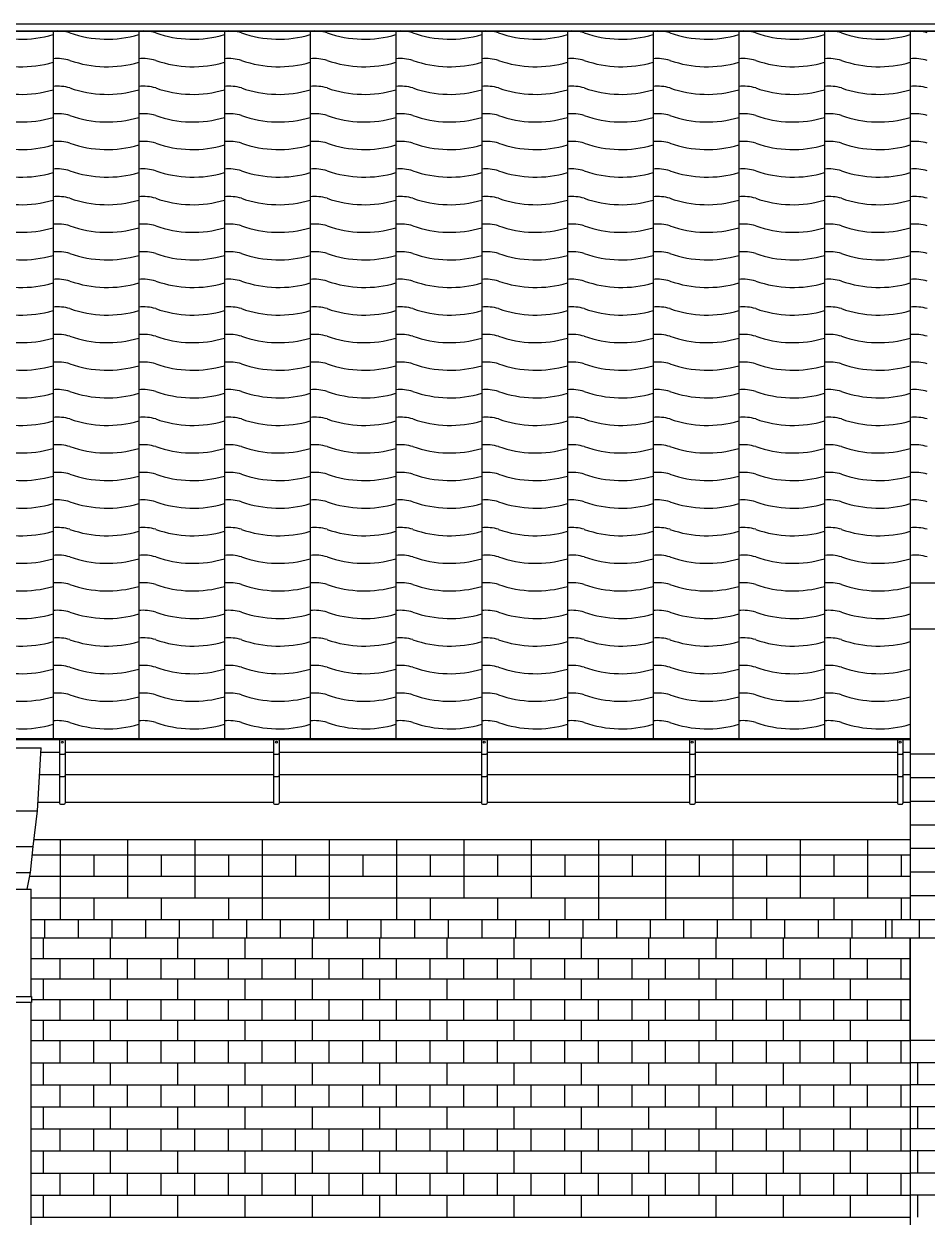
# Model space of a CAD drawing. Extents: x 101185 to 134825, y -129942 to -106182.
# Drawn here: x 113711 to 116665, y -118024 to -114124 of the extents above; entities that cross this region are included whole.
import ezdxf

# ---------------------------------------------------------------- set-up
doc = ezdxf.new("R2010")
doc.units = 0
doc.header["$LTSCALE"] = 50
doc.header["$MEASUREMENT"] = 0
for name, color, linetype in [('ele-3', 6, 'CONTINUOUS'), ('h', 5, 'CONTINUOUS'), ('HAT', 5, 'CONTINUOUS'), ('HATCH', 5, 'CONTINUOUS'), ('W-1', 3, 'CONTINUOUS'), ('WALLI', 4, 'CONTINUOUS'), ('WID', 4, 'CONTINUOUS')]:
    doc.layers.add(name, color=color, linetype=linetype)

msp = doc.modelspace()

# ---------------------------------------------------------------- linework, layer by layer
at = {"layer": 'ele-3'}
for p, q in [((112683.4, -114124.2), (123125.3, -114124.2)), ((113659.4, -116952.4), (113734.4, -116952.4)), ((113734.4, -117302.9), (113734.4, -116952.4)), ((113734.4, -117178.5), (116609.4, -117178.5)), ((113734.4, -117245.7), (116609.4, -117245.7)), ((113735.4, -117312.9), (116609.4, -117312.9)), ((113734.4, -118187.3), (113734.4, -117322.9)), ((113734.4, -117380.1), (116609.4, -117380.1)), ((113734.4, -117447.3), (116609.4, -117447.3))]:
    msp.add_line(p, q, dxfattribs=at)
for points in [[(113779.4, -117111.3), (113779.4, -117051.3)], [(113889.4, -117111.3), (113889.4, -117051.3)], [(113999.4, -117111.3), (113999.4, -117051.3)], [(114109.4, -117111.3), (114109.4, -117051.3)], [(114219.4, -117111.3), (114219.4, -117051.3)], [(114329.4, -117111.3), (114329.4, -117051.3)], [(114439.4, -117111.3), (114439.4, -117051.3)], [(114549.4, -117111.3), (114549.4, -117051.3)], [(114659.4, -117111.3), (114659.4, -117051.3)], [(114769.4, -117111.3), (114769.4, -117051.3)], [(114879.4, -117111.3), (114879.4, -117051.3)], [(114989.4, -117111.3), (114989.4, -117051.3)], [(115099.4, -117111.3), (115099.4, -117051.3)], [(115209.4, -117111.3), (115209.4, -117051.3)], [(115319.4, -117111.3), (115319.4, -117051.3)], [(115429.4, -117111.3), (115429.4, -117051.3)], [(115539.4, -117111.3), (115539.4, -117051.3)], [(115649.4, -117111.3), (115649.4, -117051.3)], [(115759.4, -117111.3), (115759.4, -117051.3)], [(115869.4, -117111.3), (115869.4, -117051.3)], [(115979.4, -117111.3), (115979.4, -117051.3)], [(116089.4, -117111.3), (116089.4, -117051.3)], [(116199.4, -117111.3), (116199.4, -117051.3)], [(116309.4, -117111.3), (116309.4, -117051.3)], [(116419.4, -117111.3), (116419.4, -117051.3)], [(116529.4, -117111.3), (116529.4, -117051.3)], [(116639.4, -117111.3), (116639.4, -117051.3)], [(113774.4, -117178.5), (113774.4, -117111.3)], [(113994.4, -117178.5), (113994.4, -117111.3)], [(114214.4, -117178.5), (114214.4, -117111.3)], [(114434.4, -117178.5), (114434.4, -117111.3)], [(114654.4, -117178.5), (114654.4, -117111.3)], [(114874.4, -117178.5), (114874.4, -117111.3)], [(115094.4, -117178.5), (115094.4, -117111.3)], [(115314.4, -117178.5), (115314.4, -117111.3)], [(115534.4, -117178.5), (115534.4, -117111.3)], [(115754.4, -117178.5), (115754.4, -117111.3)], [(115974.4, -117178.5), (115974.4, -117111.3)], [(116194.4, -117178.5), (116194.4, -117111.3)], [(116414.4, -117178.5), (116414.4, -117111.3)], [(113829.4, -117245.7), (113829.4, -117178.5)], [(113939.4, -117245.7), (113939.4, -117178.5)], [(114049.4, -117245.7), (114049.4, -117178.5)], [(114159.4, -117245.7), (114159.4, -117178.5)], [(114269.4, -117245.7), (114269.4, -117178.5)], [(114379.4, -117245.7), (114379.4, -117178.5)], [(114489.4, -117245.7), (114489.4, -117178.5)], [(114599.4, -117245.7), (114599.4, -117178.5)], [(114709.4, -117245.7), (114709.4, -117178.5)], [(114819.4, -117245.7), (114819.4, -117178.5)], [(114929.4, -117245.7), (114929.4, -117178.5)], [(115039.4, -117245.7), (115039.4, -117178.5)], [(115149.4, -117245.7), (115149.4, -117178.5)], [(115259.4, -117245.7), (115259.4, -117178.5)], [(115369.4, -117245.7), (115369.4, -117178.5)], [(115479.4, -117245.7), (115479.4, -117178.5)], [(115589.4, -117245.7), (115589.4, -117178.5)], [(115699.4, -117245.7), (115699.4, -117178.5)], [(115809.4, -117245.7), (115809.4, -117178.5)], [(115919.4, -117245.7), (115919.4, -117178.5)], [(116029.4, -117245.7), (116029.4, -117178.5)], [(116139.4, -117245.7), (116139.4, -117178.5)], [(116249.4, -117245.7), (116249.4, -117178.5)], [(116359.4, -117245.7), (116359.4, -117178.5)], [(116469.4, -117245.7), (116469.4, -117178.5)], [(116579.4, -117245.7), (116579.4, -117178.5)], [(113774.4, -117312.9), (113774.4, -117245.7)], [(113994.4, -117312.9), (113994.4, -117245.7)], [(114214.4, -117312.9), (114214.4, -117245.7)], [(114434.4, -117312.9), (114434.4, -117245.7)], [(114654.4, -117312.9), (114654.4, -117245.7)], [(114874.4, -117312.9), (114874.4, -117245.7)], [(115094.4, -117312.9), (115094.4, -117245.7)], [(115314.4, -117312.9), (115314.4, -117245.7)], [(115534.4, -117312.9), (115534.4, -117245.7)], [(115754.4, -117312.9), (115754.4, -117245.7)], [(115974.4, -117312.9), (115974.4, -117245.7)], [(116194.4, -117312.9), (116194.4, -117245.7)], [(116414.4, -117312.9), (116414.4, -117245.7)], [(113829.4, -117380.1), (113829.4, -117312.9)], [(113939.4, -117380.1), (113939.4, -117312.9)], [(114049.4, -117380.1), (114049.4, -117312.9)], [(114159.4, -117380.1), (114159.4, -117312.9)], [(114269.4, -117380.1), (114269.4, -117312.9)], [(114379.4, -117380.1), (114379.4, -117312.9)], [(114489.4, -117380.1), (114489.4, -117312.9)], [(114599.4, -117380.1), (114599.4, -117312.9)], [(114709.4, -117380.1), (114709.4, -117312.9)], [(114819.4, -117380.1), (114819.4, -117312.9)], [(114929.4, -117380.1), (114929.4, -117312.9)], [(115039.4, -117380.1), (115039.4, -117312.9)], [(115149.4, -117380.1), (115149.4, -117312.9)], [(115259.4, -117380.1), (115259.4, -117312.9)], [(115369.4, -117380.1), (115369.4, -117312.9)], [(115479.4, -117380.1), (115479.4, -117312.9)], [(115589.4, -117380.1), (115589.4, -117312.9)], [(115699.4, -117380.1), (115699.4, -117312.9)], [(115809.4, -117380.1), (115809.4, -117312.9)], [(115919.4, -117380.1), (115919.4, -117312.9)], [(116029.4, -117380.1), (116029.4, -117312.9)], [(116139.4, -117380.1), (116139.4, -117312.9)], [(116249.4, -117380.1), (116249.4, -117312.9)], [(116359.4, -117380.1), (116359.4, -117312.9)], [(116469.4, -117380.1), (116469.4, -117312.9)], [(116579.4, -117380.1), (116579.4, -117312.9)], [(113774.4, -117447.3), (113774.4, -117380.1)], [(113994.4, -117447.3), (113994.4, -117380.1)], [(114214.4, -117447.3), (114214.4, -117380.1)], [(114434.4, -117447.3), (114434.4, -117380.1)], [(114654.4, -117447.3), (114654.4, -117380.1)], [(114874.4, -117447.3), (114874.4, -117380.1)], [(115094.4, -117447.3), (115094.4, -117380.1)], [(115314.4, -117447.3), (115314.4, -117380.1)], [(115534.4, -117447.3), (115534.4, -117380.1)], [(115754.4, -117447.3), (115754.4, -117380.1)], [(115974.4, -117447.3), (115974.4, -117380.1)], [(116194.4, -117447.3), (116194.4, -117380.1)], [(116414.4, -117447.3), (116414.4, -117380.1)]]:
    msp.add_lwpolyline(points, dxfattribs=at)
at = {"layer": 'h'}
for p, q in [((117069.4, -116588.5), (116609.4, -116588.5)), ((117069.4, -116665.6), (116609.4, -116665.6)), ((117069.4, -116742.8), (116609.4, -116742.8)), ((116609.4, -116841.3), (113738.2, -116841.3)), ((117069.4, -116819.9), (116609.4, -116819.9)), ((116609.4, -116911.3), (113729.8, -116911.3)), ((117069.4, -116897.1), (116609.4, -116897.1)), ((116609.4, -116981.3), (113734.4, -116981.3)), ((117069.4, -116974.2), (116609.4, -116974.2)), ((113734.4, -117519.4), (116609.4, -117519.4)), ((113734.4, -117591.5), (116609.4, -117591.5)), ((113734.4, -117663.6), (116609.4, -117663.6)), ((113734.4, -117735.7), (116609.4, -117735.7)), ((113734.4, -117807.9), (116609.4, -117807.9)), ((113734.4, -117880), (116609.4, -117880)), ((113734.4, -117952.1), (116609.4, -117952.1)), ((113734.4, -118024.2), (116609.4, -118024.2))]:
    msp.add_line(p, q, dxfattribs=at)
for points in [[(113829.4, -116791.3), (113829.4, -116841.3)], [(114049.4, -116791.3), (114049.4, -116841.3)], [(114269.4, -116791.3), (114269.4, -116841.3)], [(114489.4, -116791.3), (114489.4, -116841.3)], [(114709.4, -116791.3), (114709.4, -116841.3)], [(114929.4, -116791.3), (114929.4, -116841.3)], [(115149.4, -116791.3), (115149.4, -116841.3)], [(115369.4, -116791.3), (115369.4, -116841.3)], [(115589.4, -116791.3), (115589.4, -116841.3)], [(115809.4, -116791.3), (115809.4, -116841.3)], [(116029.4, -116791.3), (116029.4, -116841.3)], [(116249.4, -116791.3), (116249.4, -116841.3)], [(116469.4, -116791.3), (116469.4, -116841.3)], [(113829.4, -116841.3), (113829.4, -116911.3)], [(113939.4, -116841.3), (113939.4, -116911.3)], [(114049.4, -116841.3), (114049.4, -116911.3)], [(114159.4, -116841.3), (114159.4, -116911.3)], [(114269.4, -116841.3), (114269.4, -116911.3)], [(114379.4, -116841.3), (114379.4, -116911.3)], [(114489.4, -116841.3), (114489.4, -116911.3)], [(114599.4, -116841.3), (114599.4, -116911.3)], [(114709.4, -116841.3), (114709.4, -116911.3)], [(114819.4, -116841.3), (114819.4, -116911.3)], [(114929.4, -116841.3), (114929.4, -116911.3)], [(115039.4, -116841.3), (115039.4, -116911.3)], [(115149.4, -116841.3), (115149.4, -116911.3)], [(115259.4, -116841.3), (115259.4, -116911.3)], [(115369.4, -116841.3), (115369.4, -116911.3)], [(115479.4, -116841.3), (115479.4, -116911.3)], [(115589.4, -116841.3), (115589.4, -116911.3)], [(115699.4, -116841.3), (115699.4, -116911.3)], [(115809.4, -116841.3), (115809.4, -116911.3)], [(115919.4, -116841.3), (115919.4, -116911.3)], [(116029.4, -116841.3), (116029.4, -116911.3)], [(116139.4, -116841.3), (116139.4, -116911.3)], [(116249.4, -116841.3), (116249.4, -116911.3)], [(116359.4, -116841.3), (116359.4, -116911.3)], [(116469.4, -116841.3), (116469.4, -116911.3)], [(116579.4, -116841.3), (116579.4, -116911.3)], [(113829.4, -116911.3), (113829.4, -116981.3)], [(114049.4, -116911.3), (114049.4, -116981.3)], [(114269.4, -116911.3), (114269.4, -116981.3)], [(114489.4, -116911.3), (114489.4, -116981.3)], [(114709.4, -116911.3), (114709.4, -116981.3)], [(114929.4, -116911.3), (114929.4, -116981.3)], [(115149.4, -116911.3), (115149.4, -116981.3)], [(115369.4, -116911.3), (115369.4, -116981.3)], [(115589.4, -116911.3), (115589.4, -116981.3)], [(115809.4, -116911.3), (115809.4, -116981.3)], [(116029.4, -116911.3), (116029.4, -116981.3)], [(116249.4, -116911.3), (116249.4, -116981.3)], [(116469.4, -116911.3), (116469.4, -116981.3)], [(113829.4, -116981.3), (113829.4, -117051.3)], [(113939.4, -116981.3), (113939.4, -117051.3)], [(114159.4, -116981.3), (114159.4, -117051.3)], [(114379.4, -116981.3), (114379.4, -117051.3)], [(114489.4, -116981.3), (114489.4, -117051.3)], [(114709.4, -116981.3), (114709.4, -117051.3)], [(114929.4, -116981.3), (114929.4, -117051.3)], [(115039.4, -116981.3), (115039.4, -117051.3)], [(115259.4, -116981.3), (115259.4, -117051.3)], [(115479.4, -116981.3), (115479.4, -117051.3)], [(115589.4, -116981.3), (115589.4, -117051.3)], [(115809.4, -116981.3), (115809.4, -117051.3)], [(116029.4, -116981.3), (116029.4, -117051.3)], [(116139.4, -116981.3), (116139.4, -117051.3)], [(116359.4, -116981.3), (116359.4, -117051.3)], [(116579.4, -116981.3), (116579.4, -117051.3)], [(113829.4, -117519.4), (113829.4, -117447.3)], [(113939.4, -117519.4), (113939.4, -117447.3)], [(114049.4, -117519.4), (114049.4, -117447.3)], [(114159.4, -117519.4), (114159.4, -117447.3)], [(114269.4, -117519.4), (114269.4, -117447.3)], [(114379.4, -117519.4), (114379.4, -117447.3)], [(114489.4, -117519.4), (114489.4, -117447.3)], [(114599.4, -117519.4), (114599.4, -117447.3)], [(114709.4, -117519.4), (114709.4, -117447.3)], [(114819.4, -117519.4), (114819.4, -117447.3)], [(114929.4, -117519.4), (114929.4, -117447.3)], [(115039.4, -117519.4), (115039.4, -117447.3)], [(115149.4, -117519.4), (115149.4, -117447.3)], [(115259.4, -117519.4), (115259.4, -117447.3)], [(115369.4, -117519.4), (115369.4, -117447.3)], [(115479.4, -117519.4), (115479.4, -117447.3)], [(115589.4, -117519.4), (115589.4, -117447.3)], [(115699.4, -117519.4), (115699.4, -117447.3)], [(115809.4, -117519.4), (115809.4, -117447.3)], [(115919.4, -117519.4), (115919.4, -117447.3)], [(116029.4, -117519.4), (116029.4, -117447.3)], [(116139.4, -117519.4), (116139.4, -117447.3)], [(116249.4, -117519.4), (116249.4, -117447.3)], [(116359.4, -117519.4), (116359.4, -117447.3)], [(116469.4, -117519.4), (116469.4, -117447.3)], [(116579.4, -117519.4), (116579.4, -117447.3)], [(113774.4, -117591.5), (113774.4, -117519.4)], [(113994.4, -117591.5), (113994.4, -117519.4)], [(114214.4, -117591.5), (114214.4, -117519.4)], [(114434.4, -117591.5), (114434.4, -117519.4)], [(114654.4, -117591.5), (114654.4, -117519.4)], [(114874.4, -117591.5), (114874.4, -117519.4)], [(115094.4, -117591.5), (115094.4, -117519.4)], [(115314.4, -117591.5), (115314.4, -117519.4)], [(115534.4, -117591.5), (115534.4, -117519.4)], [(115754.4, -117591.5), (115754.4, -117519.4)], [(115974.4, -117591.5), (115974.4, -117519.4)], [(116194.4, -117591.5), (116194.4, -117519.4)], [(116414.4, -117591.5), (116414.4, -117519.4)], [(113829.4, -117663.6), (113829.4, -117591.5)], [(113939.4, -117663.6), (113939.4, -117591.5)], [(114049.4, -117663.6), (114049.4, -117591.5)], [(114159.4, -117663.6), (114159.4, -117591.5)], [(114269.4, -117663.6), (114269.4, -117591.5)], [(114379.4, -117663.6), (114379.4, -117591.5)], [(114489.4, -117663.6), (114489.4, -117591.5)], [(114599.4, -117663.6), (114599.4, -117591.5)], [(114709.4, -117663.6), (114709.4, -117591.5)], [(114819.4, -117663.6), (114819.4, -117591.5)], [(114929.4, -117663.6), (114929.4, -117591.5)], [(115039.4, -117663.6), (115039.4, -117591.5)], [(115149.4, -117663.6), (115149.4, -117591.5)], [(115259.4, -117663.6), (115259.4, -117591.5)], [(115369.4, -117663.6), (115369.4, -117591.5)], [(115479.4, -117663.6), (115479.4, -117591.5)], [(115589.4, -117663.6), (115589.4, -117591.5)], [(115699.4, -117663.6), (115699.4, -117591.5)], [(115809.4, -117663.6), (115809.4, -117591.5)], [(115919.4, -117663.6), (115919.4, -117591.5)], [(116029.4, -117663.6), (116029.4, -117591.5)], [(116139.4, -117663.6), (116139.4, -117591.5)], [(116249.4, -117663.6), (116249.4, -117591.5)], [(116359.4, -117663.6), (116359.4, -117591.5)], [(116469.4, -117663.6), (116469.4, -117591.5)], [(116579.4, -117663.6), (116579.4, -117591.5)], [(113774.4, -117735.7), (113774.4, -117663.6)], [(113994.4, -117735.7), (113994.4, -117663.6)], [(114214.4, -117735.7), (114214.4, -117663.6)], [(114434.4, -117735.7), (114434.4, -117663.6)], [(114654.4, -117735.7), (114654.4, -117663.6)], [(114874.4, -117735.7), (114874.4, -117663.6)], [(115094.4, -117735.7), (115094.4, -117663.6)], [(115314.4, -117735.7), (115314.4, -117663.6)], [(115534.4, -117735.7), (115534.4, -117663.6)], [(115754.4, -117735.7), (115754.4, -117663.6)], [(115974.4, -117735.7), (115974.4, -117663.6)], [(116194.4, -117735.7), (116194.4, -117663.6)], [(116414.4, -117735.7), (116414.4, -117663.6)], [(113829.4, -117807.9), (113829.4, -117735.7)], [(113939.4, -117807.9), (113939.4, -117735.7)], [(114049.4, -117807.9), (114049.4, -117735.7)], [(114159.4, -117807.9), (114159.4, -117735.7)], [(114269.4, -117807.9), (114269.4, -117735.7)], [(114379.4, -117807.9), (114379.4, -117735.7)], [(114489.4, -117807.9), (114489.4, -117735.7)], [(114599.4, -117807.9), (114599.4, -117735.7)], [(114709.4, -117807.9), (114709.4, -117735.7)], [(114819.4, -117807.9), (114819.4, -117735.7)], [(114929.4, -117807.9), (114929.4, -117735.7)], [(115039.4, -117807.9), (115039.4, -117735.7)], [(115149.4, -117807.9), (115149.4, -117735.7)], [(115259.4, -117807.9), (115259.4, -117735.7)], [(115369.4, -117807.9), (115369.4, -117735.7)], [(115479.4, -117807.9), (115479.4, -117735.7)], [(115589.4, -117807.9), (115589.4, -117735.7)], [(115699.4, -117807.9), (115699.4, -117735.7)], [(115809.4, -117807.9), (115809.4, -117735.7)], [(115919.4, -117807.9), (115919.4, -117735.7)], [(116029.4, -117807.9), (116029.4, -117735.7)], [(116139.4, -117807.9), (116139.4, -117735.7)], [(116249.4, -117807.9), (116249.4, -117735.7)], [(116359.4, -117807.9), (116359.4, -117735.7)], [(116469.4, -117807.9), (116469.4, -117735.7)], [(116579.4, -117807.9), (116579.4, -117735.7)], [(113774.4, -117880), (113774.4, -117807.9)], [(113994.4, -117880), (113994.4, -117807.9)], [(114214.4, -117880), (114214.4, -117807.9)], [(114434.4, -117880), (114434.4, -117807.9)], [(114654.4, -117880), (114654.4, -117807.9)], [(114874.4, -117880), (114874.4, -117807.9)], [(115094.4, -117880), (115094.4, -117807.9)], [(115314.4, -117880), (115314.4, -117807.9)], [(115534.4, -117880), (115534.4, -117807.9)], [(115754.4, -117880), (115754.4, -117807.9)], [(115974.4, -117880), (115974.4, -117807.9)], [(116194.4, -117880), (116194.4, -117807.9)], [(116414.4, -117880), (116414.4, -117807.9)], [(113829.4, -117952.1), (113829.4, -117880)], [(113939.4, -117952.1), (113939.4, -117880)], [(114049.4, -117952.1), (114049.4, -117880)], [(114159.4, -117952.1), (114159.4, -117880)], [(114269.4, -117952.1), (114269.4, -117880)], [(114379.4, -117952.1), (114379.4, -117880)], [(114489.4, -117952.1), (114489.4, -117880)], [(114599.4, -117952.1), (114599.4, -117880)], [(114709.4, -117952.1), (114709.4, -117880)], [(114819.4, -117952.1), (114819.4, -117880)], [(114929.4, -117952.1), (114929.4, -117880)], [(115039.4, -117952.1), (115039.4, -117880)], [(115149.4, -117952.1), (115149.4, -117880)], [(115259.4, -117952.1), (115259.4, -117880)], [(115369.4, -117952.1), (115369.4, -117880)], [(115479.4, -117952.1), (115479.4, -117880)], [(115589.4, -117952.1), (115589.4, -117880)], [(115699.4, -117952.1), (115699.4, -117880)], [(115809.4, -117952.1), (115809.4, -117880)], [(115919.4, -117952.1), (115919.4, -117880)], [(116029.4, -117952.1), (116029.4, -117880)], [(116139.4, -117952.1), (116139.4, -117880)], [(116249.4, -117952.1), (116249.4, -117880)], [(116359.4, -117952.1), (116359.4, -117880)], [(116469.4, -117952.1), (116469.4, -117880)], [(116579.4, -117952.1), (116579.4, -117880)], [(113774.4, -118024.2), (113774.4, -117952.1)], [(113994.4, -118024.2), (113994.4, -117952.1)], [(114214.4, -118024.2), (114214.4, -117952.1)], [(114434.4, -118024.2), (114434.4, -117952.1)], [(114654.4, -118024.2), (114654.4, -117952.1)], [(114874.4, -118024.2), (114874.4, -117952.1)], [(115094.4, -118024.2), (115094.4, -117952.1)], [(115314.4, -118024.2), (115314.4, -117952.1)], [(115534.4, -118024.2), (115534.4, -117952.1)], [(115754.4, -118024.2), (115754.4, -117952.1)], [(115974.4, -118024.2), (115974.4, -117952.1)], [(116194.4, -118024.2), (116194.4, -117952.1)], [(116414.4, -118024.2), (116414.4, -117952.1)]]:
    msp.add_lwpolyline(points, dxfattribs=at)
at = {"layer": 'HAT'}
for centre, radius, start, end in [((113703.1, -113808.8), 365.5, 250.5059, 286.387), ((113820.4, -114294.1), 146.7, 73.7335, 95.5336), ((113983.4, -113808.8), 365.5, 250.5059, 286.387), ((114100.7, -114294.1), 146.7, 73.7335, 95.5336), ((114263.7, -113808.8), 365.5, 250.5059, 286.387), ((114381, -114294.1), 146.7, 73.7335, 95.5336), ((114544.1, -113808.8), 365.5, 250.5059, 286.387), ((114661.3, -114294.1), 146.7, 73.7335, 95.5336), ((114824.4, -113808.8), 365.5, 250.5059, 286.387), ((114941.6, -114294.1), 146.7, 73.7335, 95.5336), ((115104.7, -113808.8), 365.5, 250.5059, 286.387), ((115221.9, -114294.1), 146.7, 73.7335, 95.5336), ((115385, -113808.8), 365.5, 250.5059, 286.387), ((115502.2, -114294.1), 146.7, 73.7335, 95.5336), ((115665.3, -113808.8), 365.5, 250.5059, 286.387), ((115782.6, -114294.1), 146.7, 73.7335, 95.5336), ((115945.6, -113808.8), 365.5, 250.5059, 286.387), ((116062.9, -114294.1), 146.7, 73.7335, 95.5336), ((116225.9, -113808.8), 365.5, 250.5059, 286.387), ((116343.2, -114294.1), 146.7, 73.7335, 95.5336), ((116506.2, -113808.8), 365.5, 250.5059, 286.387), ((116623.5, -114294.1), 146.7, 73.7335, 95.5336), ((113703.1, -113898.9), 365.5, 250.5059, 286.387), ((113820.4, -114384.3), 146.7, 73.7335, 95.5336), ((113983.4, -113898.9), 365.5, 250.5059, 286.387), ((114100.7, -114384.3), 146.7, 73.7335, 95.5336), ((114263.7, -113898.9), 365.5, 250.5059, 286.387), ((114381, -114384.3), 146.7, 73.7335, 95.5336), ((114544.1, -113898.9), 365.5, 250.5059, 286.387), ((114661.3, -114384.3), 146.7, 73.7335, 95.5336), ((114824.4, -113898.9), 365.5, 250.5059, 286.387), ((114941.6, -114384.3), 146.7, 73.7335, 95.5336), ((115104.7, -113898.9), 365.5, 250.5059, 286.387), ((115221.9, -114384.3), 146.7, 73.7335, 95.5336), ((115385, -113898.9), 365.5, 250.5059, 286.387), ((115502.2, -114384.3), 146.7, 73.7335, 95.5336), ((115665.3, -113898.9), 365.5, 250.5059, 286.387), ((115782.6, -114384.3), 146.7, 73.7335, 95.5336), ((115945.6, -113898.9), 365.5, 250.5059, 286.387), ((116062.9, -114384.3), 146.7, 73.7335, 95.5336), ((116225.9, -113898.9), 365.5, 250.5059, 286.387), ((116343.2, -114384.3), 146.7, 73.7335, 95.5336), ((116506.2, -113898.9), 365.5, 250.5059, 286.387), ((116623.5, -114384.3), 146.7, 73.7335, 95.5336), ((113703.1, -113989.1), 365.5, 250.5059, 286.387), ((113820.4, -114474.4), 146.7, 73.7335, 95.5336), ((113983.4, -113989.1), 365.5, 250.5059, 286.387), ((114100.7, -114474.4), 146.7, 73.7335, 95.5336), ((114263.7, -113989.1), 365.5, 250.5059, 286.387), ((114381, -114474.4), 146.7, 73.7335, 95.5336), ((114544.1, -113989.1), 365.5, 250.5059, 286.387), ((114661.3, -114474.4), 146.7, 73.7335, 95.5336), ((114824.4, -113989.1), 365.5, 250.5059, 286.387), ((114941.6, -114474.4), 146.7, 73.7335, 95.5336), ((115104.7, -113989.1), 365.5, 250.5059, 286.387), ((115221.9, -114474.4), 146.7, 73.7335, 95.5336), ((115385, -113989.1), 365.5, 250.5059, 286.387), ((115502.2, -114474.4), 146.7, 73.7335, 95.5336), ((115665.3, -113989.1), 365.5, 250.5059, 286.387), ((115782.6, -114474.4), 146.7, 73.7335, 95.5336), ((115945.6, -113989.1), 365.5, 250.5059, 286.387), ((116062.9, -114474.4), 146.7, 73.7335, 95.5336), ((116225.9, -113989.1), 365.5, 250.5059, 286.387), ((116343.2, -114474.4), 146.7, 73.7335, 95.5336), ((116506.2, -113989.1), 365.5, 250.5059, 286.387), ((116623.5, -114474.4), 146.7, 73.7335, 95.5336), ((113703.1, -114079.3), 365.5, 250.5059, 286.387), ((113820.4, -114564.6), 146.7, 73.7335, 95.5336), ((113983.4, -114079.3), 365.5, 250.5059, 286.387), ((114100.7, -114564.6), 146.7, 73.7335, 95.5336), ((114263.7, -114079.3), 365.5, 250.5059, 286.387), ((114381, -114564.6), 146.7, 73.7335, 95.5336), ((114544.1, -114079.3), 365.5, 250.5059, 286.387), ((114661.3, -114564.6), 146.7, 73.7335, 95.5336), ((114824.4, -114079.3), 365.5, 250.5059, 286.387), ((114941.6, -114564.6), 146.7, 73.7335, 95.5336), ((115104.7, -114079.3), 365.5, 250.5059, 286.387), ((115221.9, -114564.6), 146.7, 73.7335, 95.5336), ((115385, -114079.3), 365.5, 250.5059, 286.387), ((115502.2, -114564.6), 146.7, 73.7335, 95.5336), ((115665.3, -114079.3), 365.5, 250.5059, 286.387), ((115782.6, -114564.6), 146.7, 73.7335, 95.5336), ((115945.6, -114079.3), 365.5, 250.5059, 286.387), ((116062.9, -114564.6), 146.7, 73.7335, 95.5336), ((116225.9, -114079.3), 365.5, 250.5059, 286.387), ((116343.2, -114564.6), 146.7, 73.7335, 95.5336), ((116506.2, -114079.3), 365.5, 250.5059, 286.387), ((116623.5, -114564.6), 146.7, 73.7335, 95.5336), ((113703.1, -114169.4), 365.5, 250.5059, 286.387), ((113820.4, -114654.8), 146.7, 73.7335, 95.5336), ((113983.4, -114169.4), 365.5, 250.5059, 286.387), ((114100.7, -114654.8), 146.7, 73.7335, 95.5336), ((114263.7, -114169.4), 365.5, 250.5059, 286.387), ((114381, -114654.8), 146.7, 73.7335, 95.5336), ((114544.1, -114169.4), 365.5, 250.5059, 286.387), ((114661.3, -114654.8), 146.7, 73.7335, 95.5336), ((114824.4, -114169.4), 365.5, 250.5059, 286.387), ((114941.6, -114654.8), 146.7, 73.7335, 95.5336), ((115104.7, -114169.4), 365.5, 250.5059, 286.387), ((115221.9, -114654.8), 146.7, 73.7335, 95.5336), ((115385, -114169.4), 365.5, 250.5059, 286.387), ((115502.2, -114654.8), 146.7, 73.7335, 95.5336), ((115665.3, -114169.4), 365.5, 250.5059, 286.387), ((115782.6, -114654.8), 146.7, 73.7335, 95.5336), ((115945.6, -114169.4), 365.5, 250.5059, 286.387), ((116062.9, -114654.8), 146.7, 73.7335, 95.5336), ((116225.9, -114169.4), 365.5, 250.5059, 286.387), ((116343.2, -114654.8), 146.7, 73.7335, 95.5336), ((116506.2, -114169.4), 365.5, 250.5059, 286.387), ((116623.5, -114654.8), 146.7, 73.7335, 95.5336), ((113703.1, -114259.6), 365.5, 250.5059, 286.387), ((113820.4, -114744.9), 146.7, 73.7335, 95.5336), ((113983.4, -114259.6), 365.5, 250.5059, 286.387), ((114100.7, -114744.9), 146.7, 73.7335, 95.5336), ((114263.7, -114259.6), 365.5, 250.5059, 286.387), ((114381, -114744.9), 146.7, 73.7335, 95.5336), ((114544.1, -114259.6), 365.5, 250.5059, 286.387), ((114661.3, -114744.9), 146.7, 73.7335, 95.5336), ((114824.4, -114259.6), 365.5, 250.5059, 286.387), ((114941.6, -114744.9), 146.7, 73.7335, 95.5336), ((115104.7, -114259.6), 365.5, 250.5059, 286.387), ((115221.9, -114744.9), 146.7, 73.7335, 95.5336), ((115385, -114259.6), 365.5, 250.5059, 286.387), ((115502.2, -114744.9), 146.7, 73.7335, 95.5336), ((115665.3, -114259.6), 365.5, 250.5059, 286.387), ((115782.6, -114744.9), 146.7, 73.7335, 95.5336), ((115945.6, -114259.6), 365.5, 250.5059, 286.387), ((116062.9, -114744.9), 146.7, 73.7335, 95.5336), ((116225.9, -114259.6), 365.5, 250.5059, 286.387), ((116343.2, -114744.9), 146.7, 73.7335, 95.5336), ((116506.2, -114259.6), 365.5, 250.5059, 286.387), ((116623.5, -114744.9), 146.7, 73.7335, 95.5336), ((113703.1, -114349.7), 365.5, 250.5059, 286.387), ((113820.4, -114835.1), 146.7, 73.7335, 95.5336), ((113983.4, -114349.7), 365.5, 250.5059, 286.387), ((114100.7, -114835.1), 146.7, 73.7335, 95.5336), ((114263.7, -114349.7), 365.5, 250.5059, 286.387), ((114381, -114835.1), 146.7, 73.7335, 95.5336), ((114544.1, -114349.7), 365.5, 250.5059, 286.387), ((114661.3, -114835.1), 146.7, 73.7335, 95.5336), ((114824.4, -114349.7), 365.5, 250.5059, 286.387), ((114941.6, -114835.1), 146.7, 73.7335, 95.5336), ((115104.7, -114349.7), 365.5, 250.5059, 286.387), ((115221.9, -114835.1), 146.7, 73.7335, 95.5336), ((115385, -114349.7), 365.5, 250.5059, 286.387), ((115502.2, -114835.1), 146.7, 73.7335, 95.5336), ((115665.3, -114349.7), 365.5, 250.5059, 286.387), ((115782.6, -114835.1), 146.7, 73.7335, 95.5336), ((115945.6, -114349.7), 365.5, 250.5059, 286.387), ((116062.9, -114835.1), 146.7, 73.7335, 95.5336), ((116225.9, -114349.7), 365.5, 250.5059, 286.387), ((116343.2, -114835.1), 146.7, 73.7335, 95.5336), ((116506.2, -114349.7), 365.5, 250.5059, 286.387), ((116623.5, -114835.1), 146.7, 73.7335, 95.5336), ((113703.1, -114439.9), 365.5, 250.5059, 286.387), ((113820.4, -114925.2), 146.7, 73.7335, 95.5336), ((113983.4, -114439.9), 365.5, 250.5059, 286.387), ((114100.7, -114925.2), 146.7, 73.7335, 95.5336), ((114263.7, -114439.9), 365.5, 250.5059, 286.387), ((114381, -114925.2), 146.7, 73.7335, 95.5336), ((114544.1, -114439.9), 365.5, 250.5059, 286.387), ((114661.3, -114925.2), 146.7, 73.7335, 95.5336), ((114824.4, -114439.9), 365.5, 250.5059, 286.387), ((114941.6, -114925.2), 146.7, 73.7335, 95.5336), ((115104.7, -114439.9), 365.5, 250.5059, 286.387), ((115221.9, -114925.2), 146.7, 73.7335, 95.5336), ((115385, -114439.9), 365.5, 250.5059, 286.387), ((115502.2, -114925.2), 146.7, 73.7335, 95.5336), ((115665.3, -114439.9), 365.5, 250.5059, 286.387), ((115782.6, -114925.2), 146.7, 73.7335, 95.5336), ((115945.6, -114439.9), 365.5, 250.5059, 286.387), ((116062.9, -114925.2), 146.7, 73.7335, 95.5336), ((116225.9, -114439.9), 365.5, 250.5059, 286.387), ((116343.2, -114925.2), 146.7, 73.7335, 95.5336), ((116506.2, -114439.9), 365.5, 250.5059, 286.387), ((116623.5, -114925.2), 146.7, 73.7335, 95.5336), ((113703.1, -114530.1), 365.5, 250.5059, 286.387), ((113820.4, -115015.4), 146.7, 73.7335, 95.5336), ((113983.4, -114530.1), 365.5, 250.5059, 286.387), ((114100.7, -115015.4), 146.7, 73.7335, 95.5336), ((114263.7, -114530.1), 365.5, 250.5059, 286.387), ((114381, -115015.4), 146.7, 73.7335, 95.5336), ((114544.1, -114530.1), 365.5, 250.5059, 286.387), ((114661.3, -115015.4), 146.7, 73.7335, 95.5336), ((114824.4, -114530.1), 365.5, 250.5059, 286.387), ((114941.6, -115015.4), 146.7, 73.7335, 95.5336), ((115104.7, -114530.1), 365.5, 250.5059, 286.387), ((115221.9, -115015.4), 146.7, 73.7335, 95.5336), ((115385, -114530.1), 365.5, 250.5059, 286.387), ((115502.2, -115015.4), 146.7, 73.7335, 95.5336), ((115665.3, -114530.1), 365.5, 250.5059, 286.387), ((115782.6, -115015.4), 146.7, 73.7335, 95.5336), ((115945.6, -114530.1), 365.5, 250.5059, 286.387), ((116062.9, -115015.4), 146.7, 73.7335, 95.5336), ((116225.9, -114530.1), 365.5, 250.5059, 286.387), ((116343.2, -115015.4), 146.7, 73.7335, 95.5336), ((116506.2, -114530.1), 365.5, 250.5059, 286.387), ((116623.5, -115015.4), 146.7, 73.7335, 95.5336), ((113703.1, -114620.2), 365.5, 250.5059, 286.387), ((113820.4, -115105.6), 146.7, 73.7335, 95.5336), ((113983.4, -114620.2), 365.5, 250.5059, 286.387), ((114100.7, -115105.6), 146.7, 73.7335, 95.5336), ((114263.7, -114620.2), 365.5, 250.5059, 286.387), ((114381, -115105.6), 146.7, 73.7335, 95.5336), ((114544.1, -114620.2), 365.5, 250.5059, 286.387), ((114661.3, -115105.6), 146.7, 73.7335, 95.5336), ((114824.4, -114620.2), 365.5, 250.5059, 286.387), ((114941.6, -115105.6), 146.7, 73.7335, 95.5336), ((115104.7, -114620.2), 365.5, 250.5059, 286.387), ((115221.9, -115105.6), 146.7, 73.7335, 95.5336), ((115385, -114620.2), 365.5, 250.5059, 286.387), ((115502.2, -115105.6), 146.7, 73.7335, 95.5336), ((115665.3, -114620.2), 365.5, 250.5059, 286.387), ((115782.6, -115105.6), 146.7, 73.7335, 95.5336), ((115945.6, -114620.2), 365.5, 250.5059, 286.387), ((116062.9, -115105.6), 146.7, 73.7335, 95.5336), ((116225.9, -114620.2), 365.5, 250.5059, 286.387), ((116343.2, -115105.6), 146.7, 73.7335, 95.5336), ((116506.2, -114620.2), 365.5, 250.5059, 286.387), ((116623.5, -115105.6), 146.7, 73.7335, 95.5336), ((113820.4, -115195.7), 146.7, 73.7335, 95.5336), ((114100.7, -115195.7), 146.7, 73.7335, 95.5336), ((114381, -115195.7), 146.7, 73.7335, 95.5336), ((114661.3, -115195.7), 146.7, 73.7335, 95.5336), ((114941.6, -115195.7), 146.7, 73.7335, 95.5336), ((115221.9, -115195.7), 146.7, 73.7335, 95.5336), ((115502.2, -115195.7), 146.7, 73.7335, 95.5336), ((115782.6, -115195.7), 146.7, 73.7335, 95.5336), ((116062.9, -115195.7), 146.7, 73.7335, 95.5336), ((116343.2, -115195.7), 146.7, 73.7335, 95.5336), ((116623.5, -115195.7), 146.7, 73.7335, 95.5336), ((113703.1, -114710.4), 365.5, 250.5059, 286.387), ((113983.4, -114710.4), 365.5, 250.5059, 286.387), ((114263.7, -114710.4), 365.5, 250.5059, 286.387), ((114544.1, -114710.4), 365.5, 250.5059, 286.387), ((114824.4, -114710.4), 365.5, 250.5059, 286.387), ((115104.7, -114710.4), 365.5, 250.5059, 286.387), ((115385, -114710.4), 365.5, 250.5059, 286.387), ((115665.3, -114710.4), 365.5, 250.5059, 286.387), ((115945.6, -114710.4), 365.5, 250.5059, 286.387), ((116225.9, -114710.4), 365.5, 250.5059, 286.387), ((116506.2, -114710.4), 365.5, 250.5059, 286.387), ((113703.1, -114800.5), 365.5, 250.5059, 286.387), ((113820.4, -115285.9), 146.7, 73.7335, 95.5336), ((113983.4, -114800.5), 365.5, 250.5059, 286.387), ((114100.7, -115285.9), 146.7, 73.7335, 95.5336), ((114263.7, -114800.5), 365.5, 250.5059, 286.387), ((114381, -115285.9), 146.7, 73.7335, 95.5336), ((114544.1, -114800.5), 365.5, 250.5059, 286.387), ((114661.3, -115285.9), 146.7, 73.7335, 95.5336), ((114824.4, -114800.5), 365.5, 250.5059, 286.387), ((114941.6, -115285.9), 146.7, 73.7335, 95.5336), ((115104.7, -114800.5), 365.5, 250.5059, 286.387), ((115221.9, -115285.9), 146.7, 73.7335, 95.5336), ((115385, -114800.5), 365.5, 250.5059, 286.387), ((115502.2, -115285.9), 146.7, 73.7335, 95.5336), ((115665.3, -114800.5), 365.5, 250.5059, 286.387), ((115782.6, -115285.9), 146.7, 73.7335, 95.5336), ((115945.6, -114800.5), 365.5, 250.5059, 286.387), ((116062.9, -115285.9), 146.7, 73.7335, 95.5336), ((116225.9, -114800.5), 365.5, 250.5059, 286.387), ((116343.2, -115285.9), 146.7, 73.7335, 95.5336), ((116506.2, -114800.5), 365.5, 250.5059, 286.387), ((116623.5, -115285.9), 146.7, 73.7335, 95.5336), ((113703.1, -114890.7), 365.5, 250.5059, 286.387), ((113820.4, -115376), 146.7, 73.7335, 95.5336), ((113983.4, -114890.7), 365.5, 250.5059, 286.387), ((114100.7, -115376), 146.7, 73.7335, 95.5336), ((114263.7, -114890.7), 365.5, 250.5059, 286.387), ((114381, -115376), 146.7, 73.7335, 95.5336), ((114544.1, -114890.7), 365.5, 250.5059, 286.387), ((114661.3, -115376), 146.7, 73.7335, 95.5336), ((114824.4, -114890.7), 365.5, 250.5059, 286.387), ((114941.6, -115376), 146.7, 73.7335, 95.5336), ((115104.7, -114890.7), 365.5, 250.5059, 286.387), ((115221.9, -115376), 146.7, 73.7335, 95.5336), ((115385, -114890.7), 365.5, 250.5059, 286.387), ((115502.2, -115376), 146.7, 73.7335, 95.5336), ((115665.3, -114890.7), 365.5, 250.5059, 286.387), ((115782.6, -115376), 146.7, 73.7335, 95.5336), ((115945.6, -114890.7), 365.5, 250.5059, 286.387), ((116062.9, -115376), 146.7, 73.7335, 95.5336), ((116225.9, -114890.7), 365.5, 250.5059, 286.387), ((116343.2, -115376), 146.7, 73.7335, 95.5336), ((116506.2, -114890.7), 365.5, 250.5059, 286.387), ((116623.5, -115376), 146.7, 73.7335, 95.5336), ((113820.4, -115466.2), 146.7, 73.7335, 95.5336), ((114100.7, -115466.2), 146.7, 73.7335, 95.5336), ((114381, -115466.2), 146.7, 73.7335, 95.5336), ((114661.3, -115466.2), 146.7, 73.7335, 95.5336), ((114941.6, -115466.2), 146.7, 73.7335, 95.5336), ((115221.9, -115466.2), 146.7, 73.7335, 95.5336), ((115502.2, -115466.2), 146.7, 73.7335, 95.5336), ((115782.6, -115466.2), 146.7, 73.7335, 95.5336), ((116062.9, -115466.2), 146.7, 73.7335, 95.5336), ((116343.2, -115466.2), 146.7, 73.7335, 95.5336), ((116623.5, -115466.2), 146.7, 73.7335, 95.5336), ((113703.1, -114980.9), 365.5, 250.5059, 286.387), ((113983.4, -114980.9), 365.5, 250.5059, 286.387), ((114263.7, -114980.9), 365.5, 250.5059, 286.387), ((114544.1, -114980.9), 365.5, 250.5059, 286.387), ((114824.4, -114980.9), 365.5, 250.5059, 286.387), ((115104.7, -114980.9), 365.5, 250.5059, 286.387), ((115385, -114980.9), 365.5, 250.5059, 286.387), ((115665.3, -114980.9), 365.5, 250.5059, 286.387), ((115945.6, -114980.9), 365.5, 250.5059, 286.387), ((116225.9, -114980.9), 365.5, 250.5059, 286.387), ((116506.2, -114980.9), 365.5, 250.5059, 286.387), ((113703.1, -115071), 365.5, 250.5059, 286.387), ((113820.4, -115556.4), 146.7, 73.7335, 95.5336), ((113983.4, -115071), 365.5, 250.5059, 286.387), ((114100.7, -115556.4), 146.7, 73.7335, 95.5336), ((114263.7, -115071), 365.5, 250.5059, 286.387), ((114381, -115556.4), 146.7, 73.7335, 95.5336), ((114544.1, -115071), 365.5, 250.5059, 286.387), ((114661.3, -115556.4), 146.7, 73.7335, 95.5336), ((114824.4, -115071), 365.5, 250.5059, 286.387), ((114941.6, -115556.4), 146.7, 73.7335, 95.5336), ((115104.7, -115071), 365.5, 250.5059, 286.387), ((115221.9, -115556.4), 146.7, 73.7335, 95.5336), ((115385, -115071), 365.5, 250.5059, 286.387), ((115502.2, -115556.4), 146.7, 73.7335, 95.5336), ((115665.3, -115071), 365.5, 250.5059, 286.387), ((115782.6, -115556.4), 146.7, 73.7335, 95.5336), ((115945.6, -115071), 365.5, 250.5059, 286.387), ((116062.9, -115556.4), 146.7, 73.7335, 95.5336), ((116225.9, -115071), 365.5, 250.5059, 286.387), ((116343.2, -115556.4), 146.7, 73.7335, 95.5336), ((116506.2, -115071), 365.5, 250.5059, 286.387), ((116623.5, -115556.4), 146.7, 73.7335, 95.5336), ((113703.1, -115161.2), 365.5, 250.5059, 286.387), ((113820.4, -115646.5), 146.7, 73.7335, 95.5336), ((113983.4, -115161.2), 365.5, 250.5059, 286.387), ((114100.7, -115646.5), 146.7, 73.7335, 95.5336), ((114263.7, -115161.2), 365.5, 250.5059, 286.387), ((114381, -115646.5), 146.7, 73.7335, 95.5336), ((114544.1, -115161.2), 365.5, 250.5059, 286.387), ((114661.3, -115646.5), 146.7, 73.7335, 95.5336), ((114824.4, -115161.2), 365.5, 250.5059, 286.387), ((114941.6, -115646.5), 146.7, 73.7335, 95.5336), ((115104.7, -115161.2), 365.5, 250.5059, 286.387), ((115221.9, -115646.5), 146.7, 73.7335, 95.5336), ((115385, -115161.2), 365.5, 250.5059, 286.387), ((115502.2, -115646.5), 146.7, 73.7335, 95.5336), ((115665.3, -115161.2), 365.5, 250.5059, 286.387), ((115782.6, -115646.5), 146.7, 73.7335, 95.5336), ((115945.6, -115161.2), 365.5, 250.5059, 286.387), ((116062.9, -115646.5), 146.7, 73.7335, 95.5336), ((116225.9, -115161.2), 365.5, 250.5059, 286.387), ((116343.2, -115646.5), 146.7, 73.7335, 95.5336), ((116506.2, -115161.2), 365.5, 250.5059, 286.387), ((116623.5, -115646.5), 146.7, 73.7335, 95.5336), ((113703.1, -115251.3), 365.5, 250.5059, 286.387), ((113820.4, -115736.7), 146.7, 73.7335, 95.5336), ((113983.4, -115251.3), 365.5, 250.5059, 286.387), ((114100.7, -115736.7), 146.7, 73.7335, 95.5336), ((114263.7, -115251.3), 365.5, 250.5059, 286.387), ((114381, -115736.7), 146.7, 73.7335, 95.5336), ((114544.1, -115251.3), 365.5, 250.5059, 286.387), ((114661.3, -115736.7), 146.7, 73.7335, 95.5336), ((114824.4, -115251.3), 365.5, 250.5059, 286.387), ((114941.6, -115736.7), 146.7, 73.7335, 95.5336), ((115104.7, -115251.3), 365.5, 250.5059, 286.387), ((115221.9, -115736.7), 146.7, 73.7335, 95.5336), ((115385, -115251.3), 365.5, 250.5059, 286.387), ((115502.2, -115736.7), 146.7, 73.7335, 95.5336), ((115665.3, -115251.3), 365.5, 250.5059, 286.387), ((115782.6, -115736.7), 146.7, 73.7335, 95.5336), ((115945.6, -115251.3), 365.5, 250.5059, 286.387), ((116062.9, -115736.7), 146.7, 73.7335, 95.5336), ((116225.9, -115251.3), 365.5, 250.5059, 286.387), ((116343.2, -115736.7), 146.7, 73.7335, 95.5336), ((116506.2, -115251.3), 365.5, 250.5059, 286.387), ((116623.5, -115736.7), 146.7, 73.7335, 95.5336), ((113703.1, -115341.5), 365.5, 250.5059, 286.387), ((113820.4, -115826.8), 146.7, 73.7335, 95.5336), ((113983.4, -115341.5), 365.5, 250.5059, 286.387), ((114100.7, -115826.8), 146.7, 73.7335, 95.5336), ((114263.7, -115341.5), 365.5, 250.5059, 286.387), ((114381, -115826.8), 146.7, 73.7335, 95.5336), ((114544.1, -115341.5), 365.5, 250.5059, 286.387), ((114661.3, -115826.8), 146.7, 73.7335, 95.5336), ((114824.4, -115341.5), 365.5, 250.5059, 286.387), ((114941.6, -115826.8), 146.7, 73.7335, 95.5336), ((115104.7, -115341.5), 365.5, 250.5059, 286.387), ((115221.9, -115826.8), 146.7, 73.7335, 95.5336), ((115385, -115341.5), 365.5, 250.5059, 286.387), ((115502.2, -115826.8), 146.7, 73.7335, 95.5336), ((115665.3, -115341.5), 365.5, 250.5059, 286.387), ((115782.6, -115826.8), 146.7, 73.7335, 95.5336), ((115945.6, -115341.5), 365.5, 250.5059, 286.387), ((116062.9, -115826.8), 146.7, 73.7335, 95.5336), ((116225.9, -115341.5), 365.5, 250.5059, 286.387), ((116343.2, -115826.8), 146.7, 73.7335, 95.5336), ((116506.2, -115341.5), 365.5, 250.5059, 286.387), ((116623.5, -115826.8), 146.7, 73.7335, 95.5336), ((113703.1, -115431.7), 365.5, 250.5059, 286.387), ((113820.4, -115917), 146.7, 73.7335, 95.5336), ((113983.4, -115431.7), 365.5, 250.5059, 286.387), ((114100.7, -115917), 146.7, 73.7335, 95.5336), ((114263.7, -115431.7), 365.5, 250.5059, 286.387), ((114381, -115917), 146.7, 73.7335, 95.5336), ((114544.1, -115431.7), 365.5, 250.5059, 286.387), ((114661.3, -115917), 146.7, 73.7335, 95.5336), ((114824.4, -115431.7), 365.5, 250.5059, 286.387), ((114941.6, -115917), 146.7, 73.7335, 95.5336), ((115104.7, -115431.7), 365.5, 250.5059, 286.387), ((115221.9, -115917), 146.7, 73.7335, 95.5336), ((115385, -115431.7), 365.5, 250.5059, 286.387), ((115502.2, -115917), 146.7, 73.7335, 95.5336), ((115665.3, -115431.7), 365.5, 250.5059, 286.387), ((115782.6, -115917), 146.7, 73.7335, 95.5336), ((115945.6, -115431.7), 365.5, 250.5059, 286.387), ((116062.9, -115917), 146.7, 73.7335, 95.5336), ((116225.9, -115431.7), 365.5, 250.5059, 286.387), ((116343.2, -115917), 146.7, 73.7335, 95.5336), ((116506.2, -115431.7), 365.5, 250.5059, 286.387), ((116623.5, -115917), 146.7, 73.7335, 95.5336), ((113703.1, -115521.8), 365.5, 250.5059, 286.387), ((113820.4, -116007.2), 146.7, 73.7335, 95.5336), ((113983.4, -115521.8), 365.5, 250.5059, 286.387), ((114100.7, -116007.2), 146.7, 73.7335, 95.5336), ((114263.7, -115521.8), 365.5, 250.5059, 286.387), ((114381, -116007.2), 146.7, 73.7335, 95.5336), ((114544.1, -115521.8), 365.5, 250.5059, 286.387), ((114661.3, -116007.2), 146.7, 73.7335, 95.5336), ((114824.4, -115521.8), 365.5, 250.5059, 286.387), ((114941.6, -116007.2), 146.7, 73.7335, 95.5336), ((115104.7, -115521.8), 365.5, 250.5059, 286.387), ((115221.9, -116007.2), 146.7, 73.7335, 95.5336), ((115385, -115521.8), 365.5, 250.5059, 286.387), ((115502.2, -116007.2), 146.7, 73.7335, 95.5336), ((115665.3, -115521.8), 365.5, 250.5059, 286.387), ((115782.6, -116007.2), 146.7, 73.7335, 95.5336), ((115945.6, -115521.8), 365.5, 250.5059, 286.387), ((116062.9, -116007.2), 146.7, 73.7335, 95.5336), ((116225.9, -115521.8), 365.5, 250.5059, 286.387), ((116343.2, -116007.2), 146.7, 73.7335, 95.5336), ((116506.2, -115521.8), 365.5, 250.5059, 286.387), ((116623.5, -116007.2), 146.7, 73.7335, 95.5336), ((113703.1, -115612), 365.5, 250.5059, 286.387), ((113820.4, -116097.3), 146.7, 73.7335, 95.5336), ((113983.4, -115612), 365.5, 250.5059, 286.387), ((114100.7, -116097.3), 146.7, 73.7335, 95.5336), ((114263.7, -115612), 365.5, 250.5059, 286.387), ((114381, -116097.3), 146.7, 73.7335, 95.5336), ((114544.1, -115612), 365.5, 250.5059, 286.387), ((114661.3, -116097.3), 146.7, 73.7335, 95.5336), ((114824.4, -115612), 365.5, 250.5059, 286.387), ((114941.6, -116097.3), 146.7, 73.7335, 95.5336), ((115104.7, -115612), 365.5, 250.5059, 286.387), ((115221.9, -116097.3), 146.7, 73.7335, 95.5336), ((115385, -115612), 365.5, 250.5059, 286.387), ((115502.2, -116097.3), 146.7, 73.7335, 95.5336), ((115665.3, -115612), 365.5, 250.5059, 286.387), ((115782.6, -116097.3), 146.7, 73.7335, 95.5336), ((115945.6, -115612), 365.5, 250.5059, 286.387), ((116062.9, -116097.3), 146.7, 73.7335, 95.5336), ((116225.9, -115612), 365.5, 250.5059, 286.387), ((116343.2, -116097.3), 146.7, 73.7335, 95.5336), ((116506.2, -115612), 365.5, 250.5059, 286.387), ((113703.1, -115702.1), 365.5, 250.5059, 286.387), ((113820.4, -116187.5), 146.7, 73.7335, 95.5336), ((113983.4, -115702.1), 365.5, 250.5059, 286.387), ((114100.7, -116187.5), 146.7, 73.7335, 95.5336), ((114263.7, -115702.1), 365.5, 250.5059, 286.387), ((114381, -116187.5), 146.7, 73.7335, 95.5336), ((114544.1, -115702.1), 365.5, 250.5059, 286.387), ((114661.3, -116187.5), 146.7, 73.7335, 95.5336), ((114824.4, -115702.1), 365.5, 250.5059, 286.387), ((114941.6, -116187.5), 146.7, 73.7335, 95.5336), ((115104.7, -115702.1), 365.5, 250.5059, 286.387), ((115221.9, -116187.5), 146.7, 73.7335, 95.5336), ((115385, -115702.1), 365.5, 250.5059, 286.387), ((115502.2, -116187.5), 146.7, 73.7335, 95.5336), ((115665.3, -115702.1), 365.5, 250.5059, 286.387), ((115782.6, -116187.5), 146.7, 73.7335, 95.5336), ((115945.6, -115702.1), 365.5, 250.5059, 286.387), ((116062.9, -116187.5), 146.7, 73.7335, 95.5336), ((116225.9, -115702.1), 365.5, 250.5059, 286.387), ((116343.2, -116187.5), 146.7, 73.7335, 95.5336), ((116506.2, -115702.1), 365.5, 250.5059, 286.387), ((113703.1, -115792.3), 365.5, 250.5059, 286.387), ((113820.4, -116277.6), 146.7, 73.7335, 95.5336), ((113983.4, -115792.3), 365.5, 250.5059, 286.387), ((114100.7, -116277.6), 146.7, 73.7335, 95.5336), ((114263.7, -115792.3), 365.5, 250.5059, 286.387), ((114381, -116277.6), 146.7, 73.7335, 95.5336), ((114544.1, -115792.3), 365.5, 250.5059, 286.387), ((114661.3, -116277.6), 146.7, 73.7335, 95.5336), ((114824.4, -115792.3), 365.5, 250.5059, 286.387), ((114941.6, -116277.6), 146.7, 73.7335, 95.5336), ((115104.7, -115792.3), 365.5, 250.5059, 286.387), ((115221.9, -116277.6), 146.7, 73.7335, 95.5336), ((115385, -115792.3), 365.5, 250.5059, 286.387), ((115502.2, -116277.6), 146.7, 73.7335, 95.5336), ((115665.3, -115792.3), 365.5, 250.5059, 286.387), ((115782.6, -116277.6), 146.7, 73.7335, 95.5336), ((115945.6, -115792.3), 365.5, 250.5059, 286.387), ((116062.9, -116277.6), 146.7, 73.7335, 95.5336), ((116225.9, -115792.3), 365.5, 250.5059, 286.387), ((116343.2, -116277.6), 146.7, 73.7335, 95.5336), ((116506.2, -115792.3), 365.5, 250.5059, 286.387), ((113703.1, -115882.5), 365.5, 250.5059, 286.387), ((113820.4, -116367.8), 146.7, 73.7335, 95.5336), ((113983.4, -115882.5), 365.5, 250.5059, 286.387), ((114100.7, -116367.8), 146.7, 73.7335, 95.5336), ((114263.7, -115882.5), 365.5, 250.5059, 286.387), ((114381, -116367.8), 146.7, 73.7335, 95.5336), ((114544.1, -115882.5), 365.5, 250.5059, 286.387), ((114661.3, -116367.8), 146.7, 73.7335, 95.5336), ((114824.4, -115882.5), 365.5, 250.5059, 286.387), ((114941.6, -116367.8), 146.7, 73.7335, 95.5336), ((115104.7, -115882.5), 365.5, 250.5059, 286.387), ((115221.9, -116367.8), 146.7, 73.7335, 95.5336), ((115385, -115882.5), 365.5, 250.5059, 286.387), ((115502.2, -116367.8), 146.7, 73.7335, 95.5336), ((115665.3, -115882.5), 365.5, 250.5059, 286.387), ((115782.6, -116367.8), 146.7, 73.7335, 95.5336), ((115945.6, -115882.5), 365.5, 250.5059, 286.387), ((116062.9, -116367.8), 146.7, 73.7335, 95.5336), ((116225.9, -115882.5), 365.5, 250.5059, 286.387), ((116343.2, -116367.8), 146.7, 73.7335, 95.5336), ((116506.2, -115882.5), 365.5, 250.5059, 286.387), ((113703.1, -115972.6), 365.5, 250.5059, 286.387), ((113820.4, -116458), 146.7, 73.7335, 95.5336), ((113983.4, -115972.6), 365.5, 250.5059, 286.387), ((114100.7, -116458), 146.7, 73.7335, 95.5336), ((114263.7, -115972.6), 365.5, 250.5059, 286.387), ((114381, -116458), 146.7, 73.7335, 95.5336), ((114544.1, -115972.6), 365.5, 250.5059, 286.387), ((114661.3, -116458), 146.7, 73.7335, 95.5336), ((114824.4, -115972.6), 365.5, 250.5059, 286.387), ((114941.6, -116458), 146.7, 73.7335, 95.5336), ((115104.7, -115972.6), 365.5, 250.5059, 286.387), ((115221.9, -116458), 146.7, 73.7335, 95.5336), ((115385, -115972.6), 365.5, 250.5059, 286.387), ((115502.2, -116458), 146.7, 73.7335, 95.5336), ((115665.3, -115972.6), 365.5, 250.5059, 286.387), ((115782.6, -116458), 146.7, 73.7335, 95.5336), ((115945.6, -115972.6), 365.5, 250.5059, 286.387), ((116062.9, -116458), 146.7, 73.7335, 95.5336), ((116225.9, -115972.6), 365.5, 250.5059, 286.387), ((116343.2, -116458), 146.7, 73.7335, 95.5336), ((116506.2, -115972.6), 365.5, 250.5059, 286.387), ((113703.1, -116062.8), 365.5, 250.5059, 286.387), ((113820.4, -116548.1), 146.7, 73.7335, 95.5336), ((113983.4, -116062.8), 365.5, 250.5059, 286.387), ((114100.7, -116548.1), 146.7, 73.7335, 95.5336), ((114263.7, -116062.8), 365.5, 250.5059, 286.387), ((114381, -116548.1), 146.7, 73.7335, 95.5336), ((114544.1, -116062.8), 365.5, 250.5059, 286.387), ((114661.3, -116548.1), 146.7, 73.7335, 95.5336), ((114824.4, -116062.8), 365.5, 250.5059, 286.387), ((114941.6, -116548.1), 146.7, 73.7335, 95.5336), ((115104.7, -116062.8), 365.5, 250.5059, 286.387), ((115221.9, -116548.1), 146.7, 73.7335, 95.5336), ((115385, -116062.8), 365.5, 250.5059, 286.387), ((115502.2, -116548.1), 146.7, 73.7335, 95.5336), ((115665.3, -116062.8), 365.5, 250.5059, 286.387), ((115782.6, -116548.1), 146.7, 73.7335, 95.5336), ((115945.6, -116062.8), 365.5, 250.5059, 286.387), ((116062.9, -116548.1), 146.7, 73.7335, 95.5336), ((116225.9, -116062.8), 365.5, 250.5059, 286.387), ((116343.2, -116548.1), 146.7, 73.7335, 95.5336), ((116506.2, -116062.8), 365.5, 250.5059, 286.387)]:
    msp.add_arc(centre, radius, start, end, dxfattribs=at)
at = {"layer": 'HATCH'}
for p, q in [((107664.4, -116459.7), (116609.4, -116459.7)), ((113766, -116505), (113827.4, -116505)), ((113845.4, -116505), (114527.4, -116505)), ((114545.4, -116505), (115207.4, -116505)), ((115225.4, -116505), (115887.4, -116505)), ((115905.4, -116505), (116567.4, -116505)), ((116585.4, -116505), (116609.4, -116505)), ((113761.8, -116578), (113827.4, -116578)), ((113845.4, -116578), (114527.4, -116578)), ((114545.4, -116578), (115207.4, -116578)), ((115225.4, -116578), (115887.4, -116578)), ((115905.4, -116578), (116567.4, -116578)), ((116585.4, -116578), (116609.4, -116578))]:
    msp.add_line(p, q, dxfattribs=at)
at = {"layer": 'W-1'}
for p, q in [((113626.9, -116490), (113766.9, -116490)), ((113755, -116696.3), (113766.9, -116490)), ((116609.4, -116511.3), (116609.4, -117051.3)), ((117069.4, -116511.3), (116609.4, -116511.3)), ((113638.7, -116696.3), (113755, -116696.3)), ((113741.1, -116812.3), (113755, -116696.3)), ((113652.6, -116812.3), (113741.1, -116812.3)), ((113732.4, -116897.7), (113741.1, -116812.3)), ((113661.3, -116897.7), (113732.4, -116897.7)), ((113721.9, -116952.4), (113732.4, -116897.7)), ((113671.9, -116952.4), (113721.9, -116952.4)), ((113734.4, -117051.3), (123011.9, -117051.3)), ((116549.4, -117051.3), (116549.4, -117111.3)), ((113734.4, -117111.3), (123011.9, -117111.3)), ((116609.4, -117111.3), (116609.4, -120578.8))]:
    msp.add_line(p, q, dxfattribs=at)
at = {"layer": 'WALLI'}
msp.add_line((112689.4, -114148.2), (123119.3, -114148.2), dxfattribs=at)
at = {"layer": 'WID'}
for p, q in [((123099.4, -114148.2), (112709.4, -114148.2)), ((113806.2, -114148.2), (113806.2, -116459.7)), ((114086.6, -114148.2), (114086.6, -116459.7)), ((114366.9, -114148.2), (114366.9, -116459.7)), ((114647.2, -114148.2), (114647.2, -116459.7)), ((114927.5, -114148.2), (114927.5, -116459.7)), ((115207.8, -114148.2), (115207.8, -116459.7)), ((115488.1, -114148.2), (115488.1, -116459.7)), ((115768.4, -114148.2), (115768.4, -116459.7)), ((116048.7, -114148.2), (116048.7, -116459.7)), ((116329, -114148.2), (116329, -116459.7)), ((116609.4, -114148.2), (116609.4, -115951.3)), ((116609.4, -115951.3), (120259.4, -115951.3)), ((116609.4, -115951.3), (116609.4, -116101.3)), ((116609.4, -115958.3), (116609.4, -116511.3)), ((116609.4, -116101.3), (120259.4, -116101.3)), ((107664.5, -116463.3), (116609.4, -116463.3)), ((113827.4, -116463.3), (113827.4, -116671)), ((113845.4, -116463.3), (113845.4, -116671)), ((114527.4, -116463.3), (114527.4, -116671)), ((114545.4, -116463.3), (114545.4, -116671)), ((115207.4, -116463.3), (115207.4, -116671)), ((115225.4, -116463.3), (115225.4, -116671)), ((115887.4, -116463.3), (115887.4, -116671)), ((115905.4, -116463.3), (115905.4, -116671)), ((116567.4, -116463.3), (116567.4, -116671)), ((116585.4, -116463.3), (116585.4, -116671)), ((116609.4, -116471.6), (116609.4, -116497.9)), ((113830.4, -116511), (113842.4, -116511)), ((114530.4, -116511), (114542.4, -116511)), ((115210.4, -116511), (115222.4, -116511)), ((115890.4, -116511), (115902.4, -116511)), ((116570.4, -116511), (116582.4, -116511)), ((113830.4, -116584), (113842.4, -116584)), ((114530.4, -116584), (114542.4, -116584)), ((115210.4, -116584), (115222.4, -116584)), ((115890.4, -116584), (115902.4, -116584)), ((116570.4, -116584), (116582.4, -116584)), ((113756.6, -116668), (113827.4, -116668)), ((113830.4, -116674), (113842.4, -116674)), ((113845.4, -116668), (114527.4, -116668)), ((114530.4, -116674), (114542.4, -116674)), ((114545.4, -116668), (115207.4, -116668)), ((115210.4, -116674), (115222.4, -116674)), ((115225.4, -116668), (115887.4, -116668)), ((115890.4, -116674), (115902.4, -116674)), ((115905.4, -116668), (116567.4, -116668)), ((116570.4, -116674), (116582.4, -116674)), ((116585.4, -116668), (116609.4, -116668)), ((116609.4, -116791.3), (113743.6, -116791.3)), ((117069.4, -117447.3), (116609.4, -117447.3)), ((117069.4, -117519.4), (116609.4, -117519.4)), ((117069.4, -117591.5), (116609.4, -117591.5)), ((117069.4, -117663.6), (116609.4, -117663.6)), ((117069.4, -117735.7), (116609.4, -117735.7)), ((117069.4, -117807.9), (116609.4, -117807.9)), ((117069.4, -117880), (116609.4, -117880)), ((117069.4, -117952.1), (116609.4, -117952.1))]:
    msp.add_line(p, q, dxfattribs=at)
for points in [[(116609.4, -117447.3), (116609.4, -117111.3), (117069.4, -117111.3), (117069.4, -117447.3)], [(116634.4, -117591.5), (116634.4, -117519.4)], [(116634.4, -117735.7), (116634.4, -117663.6)], [(116634.4, -117880), (116634.4, -117807.9)], [(116634.4, -118024.2), (116634.4, -117952.1)]]:
    msp.add_lwpolyline(points, dxfattribs=at)
msp.add_lwpolyline([(113658.4, -117302.9), (113735.4, -117302.9), (113735.4, -117322.9), (113658.4, -117322.9)], close=True, dxfattribs=at)
for centre in [(113836.4, -116471.6), (114536.4, -116471.6), (115216.4, -116471.6), (115896.4, -116471.6), (116576.4, -116471.6)]:
    msp.add_circle(centre, 3, dxfattribs=at)
for centre, start, end in [((113830.4, -116508), 180, 270), ((113842.4, -116508), 270, 0), ((114530.4, -116508), 180, 270), ((114542.4, -116508), 270, 0), ((115210.4, -116508), 180, 270), ((115222.4, -116508), 270, 0), ((115890.4, -116508), 180, 270), ((115902.4, -116508), 270, 0), ((116570.4, -116508), 180, 270), ((116582.4, -116508), 270, 0), ((113830.4, -116581), 180, 270), ((113842.4, -116581), 270, 0), ((114530.4, -116581), 180, 270), ((114542.4, -116581), 270, 0), ((115210.4, -116581), 180, 270), ((115222.4, -116581), 270, 0), ((115890.4, -116581), 180, 270), ((115902.4, -116581), 270, 0), ((116570.4, -116581), 180, 270), ((116582.4, -116581), 270, 0), ((113830.4, -116671), 180, 270), ((113842.4, -116671), 270, 0), ((114530.4, -116671), 180, 270), ((114542.4, -116671), 270, 0), ((115210.4, -116671), 180, 270), ((115222.4, -116671), 270, 0), ((115890.4, -116671), 180, 270), ((115902.4, -116671), 270, 0), ((116570.4, -116671), 180, 270), ((116582.4, -116671), 270, 0)]:
    msp.add_arc(centre, 3, start, end, dxfattribs=at)

doc.saveas('drawing.dxf')
